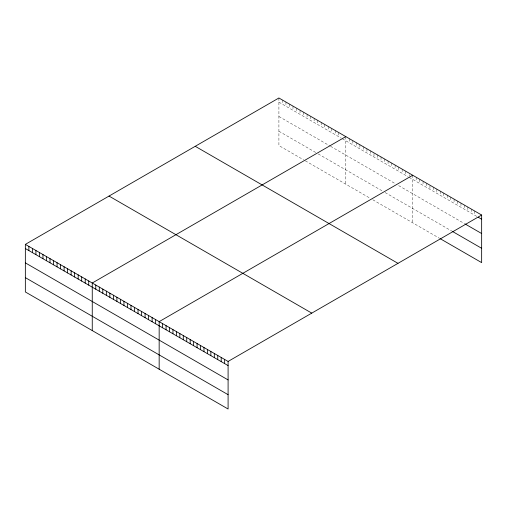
<?xml version="1.0" encoding="UTF-8"?>
<svg xmlns="http://www.w3.org/2000/svg" width="507" height="507" viewBox="0 0 507 507"><rect width="100%" height="100%" fill="white"/><g stroke="black" fill="none" stroke-linecap="round" stroke-linejoin="round"><path stroke-width="0.38" stroke-dasharray="2.54 1.9" d="M278.907 97.99L278.907 145.566L303.554 159.8M278.907 102.154L341.116 138.069M342.288 138.747L408.021 176.696M409.193 177.374L477.055 216.552M278.907 116.477L329.968 145.959M330.551 146.295L395.111 183.572M398.629 185.6L464.418 223.581M278.907 131.243L315.88 152.588M318.225 153.944L382.785 191.215M385.136 192.571L451.781 231.046M305.315 160.814L370.459 198.427M372.81 199.783L439.715 238.41M474.755 211.064L474.755 215.228M471.307 209.074L471.307 213.238M467.866 207.084L467.866 211.248M464.418 205.094L464.418 209.258M460.971 203.104L460.971 207.268M457.523 201.114L457.523 205.278M454.076 199.124L454.076 203.288M450.628 197.134L450.628 201.298M447.187 195.144L447.187 199.308M443.739 193.154L443.739 197.318M440.291 191.164L440.291 195.328M436.844 189.174L436.844 193.338M433.396 187.184L433.396 191.348M429.949 185.885L429.949 189.358M426.501 183.204L426.501 187.368M423.06 181.214L423.06 185.378M419.612 179.225L419.612 183.388M416.165 177.235L416.165 181.398M412.717 175.245L412.717 222.82M409.193 174.598L409.193 175.986M405.676 171.176L405.676 175.34M402.152 169.148L402.152 173.305M398.629 167.114L398.629 171.277M395.111 165.079L395.111 169.243M391.588 163.045L391.588 167.209M388.07 161.011L388.07 165.174M384.547 158.983L384.547 163.146M381.023 156.948L381.023 161.112M377.506 154.914L377.506 159.078M373.982 153.577L373.982 157.043M370.459 150.852L370.459 155.009M366.941 148.817L366.941 152.981M363.418 146.783L363.418 150.947M359.894 144.749L359.894 148.912M356.377 142.714L356.377 146.878M352.853 140.686L352.853 144.844M349.336 138.652L349.336 142.816M345.812 136.617L345.812 184.193M338.771 132.549L338.771 136.713M335.247 130.521L335.247 134.678M331.724 128.486L331.724 132.65M328.206 126.452L328.206 130.616M324.683 124.418L324.683 128.582M321.165 122.383L321.165 126.547M317.642 120.355L317.642 124.513M314.118 118.321L314.118 122.485M310.601 116.287L310.601 120.451M307.077 114.252L307.077 118.416M303.554 112.218L303.554 116.382M300.036 110.19L300.036 114.348M296.513 108.156L296.513 112.32M292.989 106.121L292.989 110.285M289.472 104.087L289.472 108.251M285.948 102.053L285.948 106.216M282.431 100.025L282.431 104.189"/><path stroke-width="0.76" d="M25.35 244.38L228.093 361.434L228.093 409.01L25.35 291.956L25.35 244.38L278.907 97.99L481.65 215.044L481.65 262.62L440.291 238.74M345.812 136.617L92.255 283.007L92.255 330.583M412.717 175.245L159.16 321.634L159.16 369.21M228.093 361.434L481.65 215.044M478.202 217.218L481.65 219.208M464.989 223.917L481.65 233.531M452.352 231.382L481.65 248.297M195.233 146.301L397.976 263.348M109.024 196.07L311.767 313.123M25.35 248.544L228.093 365.598M25.35 262.867L228.093 379.92M25.35 277.633L228.093 394.68M224.645 359.444L224.645 363.608M221.198 357.454L221.198 361.618M217.757 355.464L217.757 359.628M214.309 353.474L214.309 357.638M210.861 351.484L210.861 355.648M207.414 349.494L207.414 353.658M203.966 347.504L203.966 351.668M200.518 345.514L200.518 349.678M197.071 343.524L197.071 347.688M193.63 341.534L193.63 345.698M190.182 339.544L190.182 343.708M186.734 337.554L186.734 341.718M183.287 335.564L183.287 339.728M179.839 333.574L179.839 337.738M176.392 331.584L176.392 335.748M172.95 329.594L172.95 333.758M169.503 327.604L169.503 331.768M166.055 325.614L166.055 329.778M162.608 323.624L162.608 327.788M155.643 319.6L155.643 323.764M152.119 317.566L152.119 321.73M148.595 315.538L148.595 319.695M145.078 313.503L145.078 317.667M141.554 311.469L141.554 315.633M138.031 309.435L138.031 313.599M134.513 307.4L134.513 311.564M130.99 305.372L130.99 309.53M127.466 303.338L127.466 307.502M123.949 301.304L123.949 305.468M120.425 299.269L120.425 303.433M116.908 297.235L116.908 301.399M113.384 295.207L113.384 299.364M109.861 293.173L109.861 297.336M106.343 291.138L106.343 295.302M102.82 289.104L102.82 293.268M99.296 287.07L99.296 291.233M95.779 285.042L95.779 289.199M88.731 280.973L88.731 285.137M85.214 278.939L85.214 283.102M81.69 276.904L81.69 281.068M78.173 274.876L78.173 279.04M74.649 272.842L74.649 277.006M71.126 270.808L71.126 274.971M67.608 268.773L67.608 272.937M64.085 266.745L64.085 270.903M60.561 264.711L60.561 268.875M57.044 262.677L57.044 266.84M53.52 260.642L53.52 264.806M49.997 258.608L49.997 262.772M46.479 256.58L46.479 260.737M42.956 254.546L42.956 258.709M39.438 252.511L39.438 256.675M35.915 250.477L35.915 254.641M32.391 248.443L32.391 252.606M28.874 246.415L28.874 250.572"/></g></svg>
